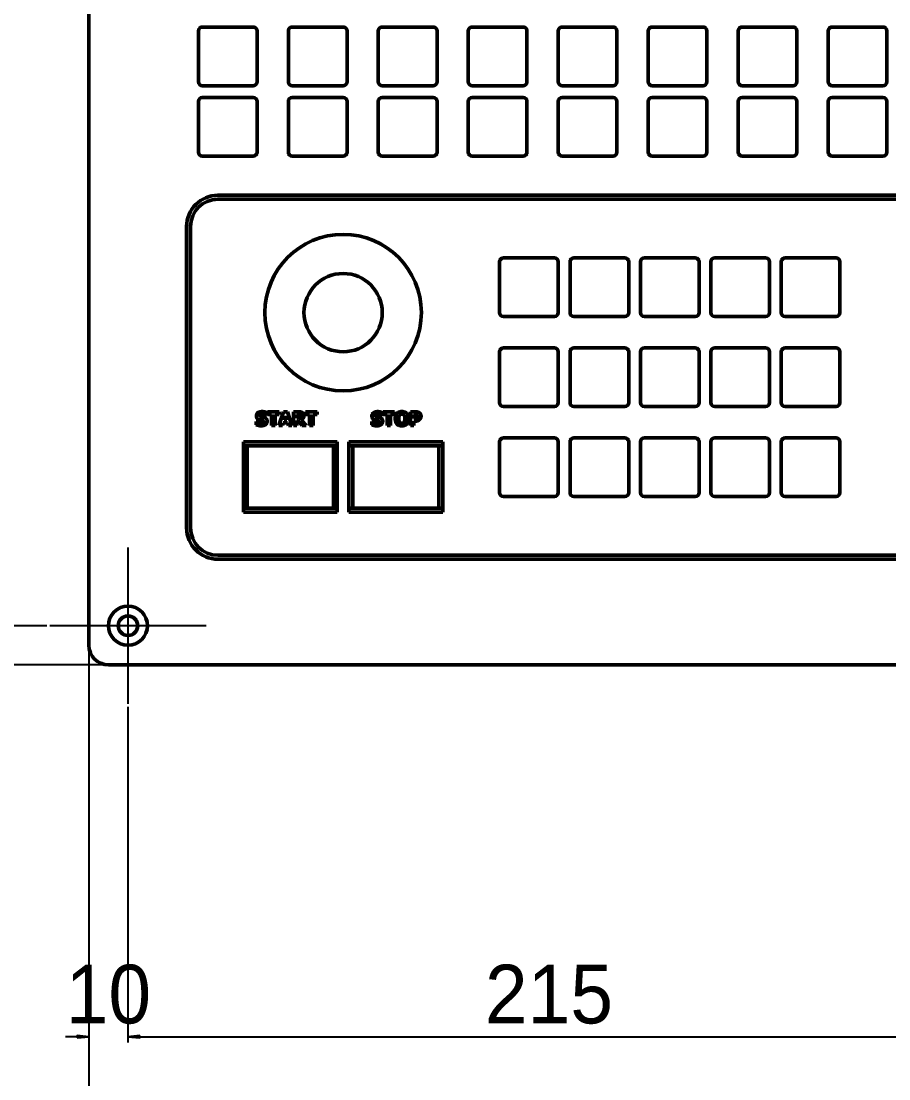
# Model space of a CAD drawing. Header units: millimetres. Extents: x 4735 to 8066, y 756 to 2595.
# Drawn here: x 4987.5 to 5209.3, y 1416.3 to 1686.6 of the extents above; entities that cross this region are included whole.
import ezdxf

# ---------------------------------------------------------------- set-up
doc = ezdxf.new("R2010")
doc.units = ezdxf.units.MM
doc.header["$LTSCALE"] = 1.8
for name, color, linetype, lineweight in [('외형선(ISO)', 7, 'Continuous', 50), ('중심 표식(ISO)', 7, 'Continuous', 25), ('치수(ISO)', 7, 'Continuous', 25)]:
    doc.layers.add(name, color=color, linetype=linetype, lineweight=lineweight)
doc.styles.add('레이블 문자 (JIS)', font='')
doc.styles.get('레이블 문자 (JIS)').set_extended_font_data('Gulim')
doc.dimstyles.new('복사 대상기본값 (JIS)', dxfattribs={"dimscale": 1.5, "dimtxt": 3, "dimasz": 2, "dimexe": 1, "dimexo": 0.5, "dimgap": 0.8, "dimtad": 1, "dimdsep": 46, "dimtxsty": '레이블 문자 (JIS)', "dimblk": 'Filled-1', "dimcen": 0.09, "dimdle": 10, "dimclrd": 256, "dimclre": 256, "dimclrt": 256, "dimazin": 2, "dimtfac": 0.666667, "dimtmove": 0, "dimatfit": 3, "dimldrblk": 'OPEN', "dimfxl": 1, "dimtolj": 1, "dimtzin": 0, "dimlwd": -1, "dimlwe": -1, "dimarcsym": 0})

# ---------------------------------------------------------------- blocks, each defined once
blk = doc.blocks.new('Filled-1')
at = {"color": 0}
for p, q in [((0, 0), (-1, 0.1)), ((-1, 0.1), (-1, -0.1)), ((-1, 0), (0, 0)), ((-1, -0.1), (0, 0))]:
    blk.add_line(p, q, dxfattribs=at)
at = {"color": 0, "flags": 128}
blk.add_lwpolyline([(-1, -0.1), (0, 0), (-1, 0.1), (-1, -0.1)], dxfattribs=at)
at = {"color": 0}
blk.add_solid([(-1, -0.1), (0, 0), (-1, 0.1), (-1, -0.1)], dxfattribs=at)
blk = doc.blocks.new('*D643')
at = {"layer": 'Defpoints', "color": 0}
for p in [(5004.83, 1527.09), (5454.83, 1527.09), (5454.83, 1391.02)]:
    blk.add_point(p, dxfattribs=at)
at = {"layer": '치수(ISO)'}
for p, q in [((5004.83, 1526.34), (5004.83, 1389.52)), ((5454.83, 1526.34), (5454.83, 1389.52)), ((5007.83, 1391.02), (5451.83, 1391.02))]:
    blk.add_line(p, q, dxfattribs=at)
at = {"layer": '치수(ISO)', "linetype": 'ByBlock', "xscale": 3, "yscale": 3, "zscale": 3, "rotation": 180}
blk.add_blockref('Filled-1', (5004.83, 1391.02), dxfattribs=at)
at = {"layer": '치수(ISO)', "linetype": 'ByBlock', "xscale": 3, "yscale": 3, "zscale": 3}
blk.add_blockref('Filled-1', (5454.83, 1391.02), dxfattribs=at)
at = {"layer": '치수(ISO)', "insert": (5229.89, 1409.42), "char_height": 15, "attachment_point": 2, "style": '레이블 문자 (JIS)'}
blk.add_mtext('\\A1;450', dxfattribs=at)
blk = doc.blocks.new('_Open')
at = {"color": 0, "linetype": 'ByBlock', "lineweight": -2}
for p, q in [((-1, 0.167), (0, 0)), ((-1, -0.167), (0, 0)), ((0, 0), (-1, 0))]:
    blk.add_line(p, q, dxfattribs=at)
blk = doc.blocks.new('*D644')
at = {"layer": 'Defpoints', "color": 0}
for p in [(4872.49, 1922.09), (5009.83, 1922.09), (5009.83, 1522.09)]:
    blk.add_point(p, dxfattribs=at)
at = {"layer": '치수(ISO)'}
for p, q in [((5009.08, 1922.09), (4870.99, 1922.09)), ((4872.49, 1525.09), (4872.49, 1919.09)), ((5009.08, 1522.09), (4870.99, 1522.09))]:
    blk.add_line(p, q, dxfattribs=at)
at = {"layer": '치수(ISO)', "linetype": 'ByBlock', "xscale": 3, "yscale": 3, "zscale": 3}
for p, rotation in [((4872.49, 1922.09), 90), ((4872.49, 1522.09), 270)]:
    blk.add_blockref('Filled-1', p, dxfattribs=dict(at, rotation=rotation))
at = {"layer": '치수(ISO)', "insert": (4854.09, 1722.03), "char_height": 15, "attachment_point": 2, "rotation": 90, "style": '레이블 문자 (JIS)'}
blk.add_mtext('\\A1;400', dxfattribs=at)
blk = doc.blocks.new('*D648')
at = {"layer": 'Defpoints', "color": 0}
for p in [(5004.83, 1527.09), (5014.83, 1512.09), (5014.83, 1427.02)]:
    blk.add_point(p, dxfattribs=at)
at = {"layer": '치수(ISO)'}
for p, q in [((5004.83, 1526.34), (5004.83, 1425.52)), ((5014.83, 1511.34), (5014.83, 1425.52)), ((5001.83, 1427.02), (4998.83, 1427.02)), ((5017.83, 1427.02), (5020.83, 1427.02))]:
    blk.add_line(p, q, dxfattribs=at)
at = {"layer": '치수(ISO)', "linetype": 'ByBlock', "xscale": 3, "yscale": 3, "zscale": 3}
blk.add_blockref('Filled-1', (5004.83, 1427.02), dxfattribs=at)
at = {"layer": '치수(ISO)', "linetype": 'ByBlock', "xscale": 3, "yscale": 3, "zscale": 3, "rotation": 180}
blk.add_blockref('Filled-1', (5014.83, 1427.02), dxfattribs=at)
at = {"layer": '치수(ISO)', "insert": (5009.83, 1445.44), "char_height": 15, "attachment_point": 2, "style": '레이블 문자 (JIS)'}
blk.add_mtext('\\A1;10', dxfattribs=at)
blk = doc.blocks.new('*D649')
at = {"layer": 'Defpoints', "color": 0}
for p in [(5014.83, 1512.09), (5229.83, 1512.09), (5229.83, 1427.02)]:
    blk.add_point(p, dxfattribs=at)
at = {"layer": '치수(ISO)'}
for p, q in [((5014.83, 1511.34), (5014.83, 1425.52)), ((5229.83, 1511.34), (5229.83, 1425.52)), ((5017.83, 1427.02), (5226.83, 1427.02))]:
    blk.add_line(p, q, dxfattribs=at)
at = {"layer": '치수(ISO)', "linetype": 'ByBlock', "xscale": 3, "yscale": 3, "zscale": 3, "rotation": 180}
blk.add_blockref('Filled-1', (5014.83, 1427.02), dxfattribs=at)
at = {"layer": '치수(ISO)', "linetype": 'ByBlock', "xscale": 3, "yscale": 3, "zscale": 3}
blk.add_blockref('Filled-1', (5229.83, 1427.02), dxfattribs=at)
at = {"layer": '치수(ISO)', "insert": (5122.45, 1445.44), "char_height": 15, "attachment_point": 2, "style": '레이블 문자 (JIS)'}
blk.add_mtext('\\A1;215', dxfattribs=at)
blk = doc.blocks.new('*D651')
at = {"layer": 'Defpoints', "color": 0}
for p in [(4908.49, 1532.09), (4994.83, 1532.09), (5009.83, 1522.09)]:
    blk.add_point(p, dxfattribs=at)
at = {"layer": '치수(ISO)'}
for p, q in [((4908.49, 1535.09), (4908.49, 1538.09)), ((4994.08, 1532.09), (4906.99, 1532.09)), ((5009.08, 1522.09), (4906.99, 1522.09)), ((4908.49, 1519.09), (4908.49, 1516.09))]:
    blk.add_line(p, q, dxfattribs=at)
at = {"layer": '치수(ISO)', "linetype": 'ByBlock', "xscale": 3, "yscale": 3, "zscale": 3}
for p, rotation in [((4908.49, 1532.09), 270), ((4908.49, 1522.09), 90)]:
    blk.add_blockref('Filled-1', p, dxfattribs=dict(at, rotation=rotation))
at = {"layer": '치수(ISO)', "insert": (4890.07, 1527.09), "char_height": 15, "attachment_point": 2, "rotation": 90, "style": '레이블 문자 (JIS)'}
blk.add_mtext('\\A1;10', dxfattribs=at)
blk = doc.blocks.new('*D652')
at = {"layer": 'Defpoints', "color": 0}
for p in [(4908.49, 1722.09), (4994.83, 1722.09), (4994.83, 1532.09)]:
    blk.add_point(p, dxfattribs=at)
at = {"layer": '치수(ISO)'}
for p, q in [((4994.08, 1722.09), (4906.99, 1722.09)), ((4908.49, 1535.09), (4908.49, 1719.09)), ((4994.08, 1532.09), (4906.99, 1532.09))]:
    blk.add_line(p, q, dxfattribs=at)
at = {"layer": '치수(ISO)', "linetype": 'ByBlock', "xscale": 3, "yscale": 3, "zscale": 3}
for p, rotation in [((4908.49, 1722.09), 90), ((4908.49, 1532.09), 270)]:
    blk.add_blockref('Filled-1', p, dxfattribs=dict(at, rotation=rotation))
at = {"layer": '치수(ISO)', "insert": (4890.07, 1627.21), "char_height": 15, "attachment_point": 2, "rotation": 90, "style": '레이블 문자 (JIS)'}
blk.add_mtext('\\A1;190', dxfattribs=at)

msp = doc.modelspace()

# ---------------------------------------------------------------- linework, layer by layer
at = {"layer": '외형선(ISO)'}
for p, q in [((5004.825, 1527.087), (5004.825, 1917.087)), ((5032.825, 1671.087), (5032.825, 1684.087)), ((5033.825, 1685.087), (5046.825, 1685.087)), ((5047.825, 1684.087), (5047.825, 1671.087)), ((5055.825, 1671.087), (5055.825, 1684.087)), ((5056.825, 1685.087), (5069.825, 1685.087)), ((5070.825, 1684.087), (5070.825, 1671.087)), ((5078.825, 1671.087), (5078.825, 1684.087)), ((5079.825, 1685.087), (5092.825, 1685.087)), ((5093.825, 1684.087), (5093.825, 1671.087)), ((5101.825, 1671.087), (5101.825, 1684.087)), ((5102.825, 1685.087), (5115.825, 1685.087)), ((5116.825, 1684.087), (5116.825, 1671.087)), ((5124.825, 1671.087), (5124.825, 1684.087)), ((5125.825, 1685.087), (5138.825, 1685.087)), ((5139.825, 1684.087), (5139.825, 1671.087)), ((5147.825, 1671.087), (5147.825, 1684.087)), ((5148.825, 1685.087), (5161.825, 1685.087)), ((5162.825, 1684.087), (5162.825, 1671.087)), ((5170.825, 1671.087), (5170.825, 1684.087)), ((5171.825, 1685.087), (5184.825, 1685.087)), ((5185.825, 1684.087), (5185.825, 1671.087)), ((5193.825, 1671.087), (5193.825, 1684.087)), ((5194.825, 1685.087), (5207.825, 1685.087)), ((5208.825, 1684.087), (5208.825, 1671.087)), ((5046.825, 1670.087), (5033.825, 1670.087)), ((5069.825, 1670.087), (5056.825, 1670.087)), ((5092.825, 1670.087), (5079.825, 1670.087)), ((5115.825, 1670.087), (5102.825, 1670.087)), ((5138.825, 1670.087), (5125.825, 1670.087)), ((5161.825, 1670.087), (5148.825, 1670.087)), ((5184.825, 1670.087), (5171.825, 1670.087)), ((5207.825, 1670.087), (5194.825, 1670.087)), ((5032.825, 1653.087), (5032.825, 1666.087)), ((5033.825, 1667.087), (5046.825, 1667.087)), ((5047.825, 1666.087), (5047.825, 1653.087)), ((5055.825, 1653.087), (5055.825, 1666.087)), ((5056.825, 1667.087), (5069.825, 1667.087)), ((5070.825, 1666.087), (5070.825, 1653.087)), ((5078.825, 1653.087), (5078.825, 1666.087)), ((5079.825, 1667.087), (5092.825, 1667.087)), ((5093.825, 1666.087), (5093.825, 1653.087)), ((5101.825, 1653.087), (5101.825, 1666.087)), ((5102.825, 1667.087), (5115.825, 1667.087)), ((5116.825, 1666.087), (5116.825, 1653.087)), ((5124.825, 1653.087), (5124.825, 1666.087)), ((5125.825, 1667.087), (5138.825, 1667.087)), ((5139.825, 1666.087), (5139.825, 1653.087)), ((5147.825, 1653.087), (5147.825, 1666.087)), ((5148.825, 1667.087), (5161.825, 1667.087)), ((5162.825, 1666.087), (5162.825, 1653.087)), ((5170.825, 1653.087), (5170.825, 1666.087)), ((5171.825, 1667.087), (5184.825, 1667.087)), ((5185.825, 1666.087), (5185.825, 1653.087)), ((5193.825, 1653.087), (5193.825, 1666.087)), ((5194.825, 1667.087), (5207.825, 1667.087)), ((5208.825, 1666.087), (5208.825, 1653.087)), ((5046.825, 1652.087), (5033.825, 1652.087)), ((5069.825, 1652.087), (5056.825, 1652.087)), ((5092.825, 1652.087), (5079.825, 1652.087)), ((5115.825, 1652.087), (5102.825, 1652.087)), ((5138.825, 1652.087), (5125.825, 1652.087)), ((5161.825, 1652.087), (5148.825, 1652.087)), ((5184.825, 1652.087), (5171.825, 1652.087)), ((5207.825, 1652.087), (5194.825, 1652.087)), ((5037.825, 1642.087), (5421.825, 1642.087)), ((5421.825, 1641.087), (5037.825, 1641.087)), ((5029.825, 1557.087), (5029.825, 1634.087)), ((5030.825, 1634.087), (5030.825, 1557.087)), ((5109.825, 1612.087), (5109.825, 1625.087)), ((5110.825, 1626.087), (5123.825, 1626.087)), ((5124.825, 1625.087), (5124.825, 1612.087)), ((5127.825, 1612.087), (5127.825, 1625.087)), ((5128.825, 1626.087), (5141.825, 1626.087)), ((5142.825, 1625.087), (5142.825, 1612.087)), ((5145.825, 1612.087), (5145.825, 1625.087)), ((5146.825, 1626.087), (5159.825, 1626.087)), ((5160.825, 1625.087), (5160.825, 1612.087)), ((5163.825, 1612.087), (5163.825, 1625.087)), ((5164.825, 1626.087), (5177.825, 1626.087)), ((5178.825, 1625.087), (5178.825, 1612.087)), ((5181.825, 1612.087), (5181.825, 1625.087)), ((5182.825, 1626.087), (5195.825, 1626.087)), ((5196.825, 1625.087), (5196.825, 1612.087)), ((5123.825, 1611.087), (5110.825, 1611.087)), ((5141.825, 1611.087), (5128.825, 1611.087)), ((5159.825, 1611.087), (5146.825, 1611.087)), ((5177.825, 1611.087), (5164.825, 1611.087)), ((5195.825, 1611.087), (5182.825, 1611.087)), ((5110.825, 1603.087), (5123.825, 1603.087)), ((5128.825, 1603.087), (5141.825, 1603.087)), ((5146.825, 1603.087), (5159.825, 1603.087)), ((5164.825, 1603.087), (5177.825, 1603.087)), ((5182.825, 1603.087), (5195.825, 1603.087)), ((5109.825, 1589.087), (5109.825, 1602.087)), ((5124.825, 1602.087), (5124.825, 1589.087)), ((5127.825, 1589.087), (5127.825, 1602.087)), ((5142.825, 1602.087), (5142.825, 1589.087)), ((5145.825, 1589.087), (5145.825, 1602.087)), ((5160.825, 1602.087), (5160.825, 1589.087)), ((5163.825, 1589.087), (5163.825, 1602.087)), ((5178.825, 1602.087), (5178.825, 1589.087)), ((5181.825, 1589.087), (5181.825, 1602.087)), ((5196.825, 1602.087), (5196.825, 1589.087)), ((5123.825, 1588.087), (5110.825, 1588.087)), ((5141.825, 1588.087), (5128.825, 1588.087)), ((5159.825, 1588.087), (5146.825, 1588.087)), ((5177.825, 1588.087), (5164.825, 1588.087)), ((5195.825, 1588.087), (5182.825, 1588.087)), ((5047.624, 1584.282), (5047.703, 1584.282)), ((5047.624, 1583.448), (5047.624, 1584.282)), ((5050.273, 1585.768), (5050.196, 1585.768)), ((5050.273, 1586.568), (5050.273, 1585.768)), ((5050.5, 1586.741), (5053.449, 1586.741)), ((5050.5, 1586.074), (5050.5, 1586.741)), ((5051.535, 1586.074), (5050.5, 1586.074)), ((5051.535, 1583.241), (5051.535, 1586.074)), ((5052.414, 1586.074), (5052.414, 1583.241)), ((5053.449, 1586.074), (5052.414, 1586.074)), ((5053.432, 1583.241), (5054.615, 1586.741)), ((5053.449, 1586.741), (5053.449, 1586.074)), ((5054.615, 1586.741), (5055.574, 1586.741)), ((5055.083, 1585.748), (5054.723, 1584.591)), ((5054.723, 1584.591), (5055.44, 1584.591)), ((5055.44, 1584.591), (5055.083, 1585.748)), ((5055.574, 1586.741), (5056.756, 1583.241)), ((5057.105, 1586.741), (5058.512, 1586.741)), ((5057.105, 1583.241), (5057.105, 1586.741)), ((5058.274, 1586.097), (5057.979, 1586.097)), ((5057.979, 1586.097), (5057.979, 1585.155)), ((5057.979, 1585.155), (5058.231, 1585.155)), ((5057.979, 1584.526), (5057.979, 1583.241)), ((5058.297, 1584.526), (5057.979, 1584.526)), ((5059.269, 1583.241), (5058.297, 1584.526)), ((5059.162, 1584.73), (5060.339, 1583.241)), ((5060.237, 1586.741), (5063.186, 1586.741)), ((5060.237, 1586.074), (5060.237, 1586.741)), ((5061.272, 1586.074), (5060.237, 1586.074)), ((5061.272, 1583.241), (5061.272, 1586.074)), ((5062.151, 1586.074), (5062.151, 1583.241)), ((5063.186, 1586.074), (5062.151, 1586.074)), ((5063.186, 1586.741), (5063.186, 1586.074)), ((5077.157, 1584.271), (5077.236, 1584.271)), ((5077.157, 1583.437), (5077.157, 1584.271)), ((5079.806, 1585.757), (5079.729, 1585.757)), ((5079.806, 1586.557), (5079.806, 1585.757)), ((5080.033, 1586.73), (5082.982, 1586.73)), ((5080.033, 1586.063), (5080.033, 1586.73)), ((5081.068, 1586.063), (5080.033, 1586.063)), ((5081.068, 1583.23), (5081.068, 1586.063)), ((5081.947, 1586.063), (5081.947, 1583.23)), ((5082.982, 1586.063), (5081.947, 1586.063)), ((5082.982, 1586.73), (5082.982, 1586.063)), ((5087.05, 1586.73), (5088.408, 1586.73)), ((5087.05, 1583.23), (5087.05, 1586.73)), ((5088.054, 1586.077), (5087.929, 1586.077)), ((5087.929, 1586.077), (5087.929, 1585.028)), ((5087.929, 1585.028), (5087.991, 1585.028)), ((5087.929, 1584.375), (5087.929, 1583.23)), ((5088.388, 1584.375), (5087.929, 1584.375)), ((5052.414, 1583.241), (5051.535, 1583.241)), ((5054.312, 1583.241), (5053.432, 1583.241)), ((5054.533, 1583.956), (5054.312, 1583.241)), ((5055.633, 1583.956), (5054.533, 1583.956)), ((5055.852, 1583.241), (5055.633, 1583.956)), ((5056.756, 1583.241), (5055.852, 1583.241)), ((5057.979, 1583.241), (5057.105, 1583.241)), ((5060.339, 1583.241), (5059.269, 1583.241)), ((5062.151, 1583.241), (5061.272, 1583.241)), ((5081.947, 1583.23), (5081.068, 1583.23)), ((5087.929, 1583.23), (5087.05, 1583.23)), ((5044.325, 1579.087), (5068.325, 1579.087)), ((5044.325, 1578.087), (5044.325, 1579.087)), ((5068.325, 1579.087), (5068.325, 1578.087)), ((5071.325, 1579.087), (5095.325, 1579.087)), ((5071.325, 1578.087), (5071.325, 1579.087)), ((5095.325, 1579.087), (5095.325, 1578.087)), ((5109.825, 1566.087), (5109.825, 1579.087)), ((5110.825, 1580.087), (5123.825, 1580.087)), ((5124.825, 1579.087), (5124.825, 1566.087)), ((5127.825, 1566.087), (5127.825, 1579.087)), ((5128.825, 1580.087), (5141.825, 1580.087)), ((5142.825, 1579.087), (5142.825, 1566.087)), ((5145.825, 1566.087), (5145.825, 1579.087)), ((5146.825, 1580.087), (5159.825, 1580.087)), ((5160.825, 1579.087), (5160.825, 1566.087)), ((5163.825, 1566.087), (5163.825, 1579.087)), ((5164.825, 1580.087), (5177.825, 1580.087)), ((5178.825, 1579.087), (5178.825, 1566.087)), ((5181.825, 1566.087), (5181.825, 1579.087)), ((5182.825, 1580.087), (5195.825, 1580.087)), ((5196.825, 1579.087), (5196.825, 1566.087)), ((5045.325, 1578.087), (5044.325, 1578.087)), ((5044.325, 1562.087), (5044.325, 1578.087)), ((5045.325, 1578.087), (5067.325, 1578.087)), ((5045.325, 1562.087), (5045.325, 1578.087)), ((5068.325, 1578.087), (5067.325, 1578.087)), ((5067.325, 1578.087), (5067.325, 1562.087)), ((5068.325, 1578.087), (5068.325, 1562.087)), ((5072.325, 1578.087), (5071.325, 1578.087)), ((5071.325, 1562.087), (5071.325, 1578.087)), ((5072.325, 1562.087), (5072.325, 1578.087)), ((5072.325, 1578.087), (5094.325, 1578.087)), ((5095.325, 1578.087), (5094.325, 1578.087)), ((5094.325, 1578.087), (5094.325, 1562.087)), ((5095.325, 1578.087), (5095.325, 1562.087)), ((5123.825, 1565.087), (5110.825, 1565.087)), ((5141.825, 1565.087), (5128.825, 1565.087)), ((5159.825, 1565.087), (5146.825, 1565.087)), ((5177.825, 1565.087), (5164.825, 1565.087)), ((5195.825, 1565.087), (5182.825, 1565.087)), ((5044.325, 1562.087), (5045.325, 1562.087)), ((5044.325, 1561.087), (5044.325, 1562.087)), ((5068.325, 1561.087), (5044.325, 1561.087)), ((5067.325, 1562.087), (5045.325, 1562.087)), ((5067.325, 1562.087), (5068.325, 1562.087)), ((5068.325, 1562.087), (5068.325, 1561.087)), ((5071.325, 1562.087), (5072.325, 1562.087)), ((5071.325, 1561.087), (5071.325, 1562.087)), ((5095.325, 1561.087), (5071.325, 1561.087)), ((5094.325, 1562.087), (5072.325, 1562.087)), ((5094.325, 1562.087), (5095.325, 1562.087)), ((5095.325, 1562.087), (5095.325, 1561.087)), ((5037.825, 1550.087), (5421.825, 1550.087)), ((5421.825, 1549.087), (5037.825, 1549.087)), ((5449.825, 1522.087), (5009.825, 1522.087))]:
    msp.add_line(p, q, dxfattribs=at)
for centre, radius in [((5069.825, 1612.087), 20), ((5069.825, 1612.087), 10), ((5014.825, 1532.087), 5), ((5014.825, 1532.087), 2.5)]:
    msp.add_circle(centre, radius, dxfattribs=at)
for centre, radius, start, end in [((5033.825, 1684.087), 1, 90, 180), ((5046.825, 1684.087), 1, 0, 90), ((5056.825, 1684.087), 1, 90, 180), ((5069.825, 1684.087), 1, 0, 90), ((5079.825, 1684.087), 1, 90, 180), ((5092.825, 1684.087), 1, 0, 90), ((5102.825, 1684.087), 1, 90, 180), ((5115.825, 1684.087), 1, 0, 90), ((5125.825, 1684.087), 1, 90, 180), ((5138.825, 1684.087), 1, 0, 90), ((5148.825, 1684.087), 1, 90, 180), ((5161.825, 1684.087), 1, 0, 90), ((5171.825, 1684.087), 1, 90, 180), ((5184.825, 1684.087), 1, 0, 90), ((5194.825, 1684.087), 1, 90, 180), ((5207.825, 1684.087), 1, 0, 90), ((5033.825, 1671.087), 1, 180, 270), ((5046.825, 1671.087), 1, 270, 0), ((5056.825, 1671.087), 1, 180, 270), ((5069.825, 1671.087), 1, 270, 0), ((5079.825, 1671.087), 1, 180, 270), ((5092.825, 1671.087), 1, 270, 0), ((5102.825, 1671.087), 1, 180, 270), ((5115.825, 1671.087), 1, 270, 0), ((5125.825, 1671.087), 1, 180, 270), ((5138.825, 1671.087), 1, 270, 0), ((5148.825, 1671.087), 1, 180, 270), ((5161.825, 1671.087), 1, 270, 0), ((5171.825, 1671.087), 1, 180, 270), ((5184.825, 1671.087), 1, 270, 0), ((5194.825, 1671.087), 1, 180, 270), ((5207.825, 1671.087), 1, 270, 0), ((5033.825, 1666.087), 1, 90, 180), ((5046.825, 1666.087), 1, 0, 90), ((5056.825, 1666.087), 1, 90, 180), ((5069.825, 1666.087), 1, 0, 90), ((5079.825, 1666.087), 1, 90, 180), ((5092.825, 1666.087), 1, 0, 90), ((5102.825, 1666.087), 1, 90, 180), ((5115.825, 1666.087), 1, 0, 90), ((5125.825, 1666.087), 1, 90, 180), ((5138.825, 1666.087), 1, 0, 90), ((5148.825, 1666.087), 1, 90, 180), ((5161.825, 1666.087), 1, 0, 90), ((5171.825, 1666.087), 1, 90, 180), ((5184.825, 1666.087), 1, 0, 90), ((5194.825, 1666.087), 1, 90, 180), ((5207.825, 1666.087), 1, 0, 90), ((5033.825, 1653.087), 1, 180, 270), ((5046.825, 1653.087), 1, 270, 0), ((5056.825, 1653.087), 1, 180, 270), ((5069.825, 1653.087), 1, 270, 0), ((5079.825, 1653.087), 1, 180, 270), ((5092.825, 1653.087), 1, 270, 0), ((5102.825, 1653.087), 1, 180, 270), ((5115.825, 1653.087), 1, 270, 0), ((5125.825, 1653.087), 1, 180, 270), ((5138.825, 1653.087), 1, 270, 0), ((5148.825, 1653.087), 1, 180, 270), ((5161.825, 1653.087), 1, 270, 0), ((5171.825, 1653.087), 1, 180, 270), ((5184.825, 1653.087), 1, 270, 0), ((5194.825, 1653.087), 1, 180, 270), ((5207.825, 1653.087), 1, 270, 0), ((5037.825, 1634.087), 8, 90, 180), ((5037.825, 1634.087), 7, 90, 180), ((5110.825, 1625.087), 1, 90, 180), ((5123.825, 1625.087), 1, 0, 90), ((5128.825, 1625.087), 1, 90, 180), ((5141.825, 1625.087), 1, 0, 90), ((5146.825, 1625.087), 1, 90, 180), ((5159.825, 1625.087), 1, 0, 90), ((5164.825, 1625.087), 1, 90, 180), ((5177.825, 1625.087), 1, 0, 90), ((5182.825, 1625.087), 1, 90, 180), ((5195.825, 1625.087), 1, 0, 90), ((5110.825, 1612.087), 1, 180, 270), ((5123.825, 1612.087), 1, 270, 0), ((5128.825, 1612.087), 1, 180, 270), ((5141.825, 1612.087), 1, 270, 0), ((5146.825, 1612.087), 1, 180, 270), ((5159.825, 1612.087), 1, 270, 0), ((5164.825, 1612.087), 1, 180, 270), ((5177.825, 1612.087), 1, 270, 0), ((5182.825, 1612.087), 1, 180, 270), ((5195.825, 1612.087), 1, 270, 0), ((5110.825, 1602.087), 1, 90, 180), ((5123.825, 1602.087), 1, 0, 90), ((5128.825, 1602.087), 1, 90, 180), ((5141.825, 1602.087), 1, 0, 90), ((5146.825, 1602.087), 1, 90, 180), ((5159.825, 1602.087), 1, 0, 90), ((5164.825, 1602.087), 1, 90, 180), ((5177.825, 1602.087), 1, 0, 90), ((5182.825, 1602.087), 1, 90, 180), ((5195.825, 1602.087), 1, 0, 90), ((5110.825, 1589.087), 1, 180, 270), ((5123.825, 1589.087), 1, 270, 0), ((5128.825, 1589.087), 1, 180, 270), ((5141.825, 1589.087), 1, 270, 0), ((5146.825, 1589.087), 1, 180, 270), ((5159.825, 1589.087), 1, 270, 0), ((5164.825, 1589.087), 1, 180, 270), ((5177.825, 1589.087), 1, 270, 0), ((5182.825, 1589.087), 1, 180, 270), ((5195.825, 1589.087), 1, 270, 0), ((5110.825, 1579.087), 1, 90, 180), ((5123.825, 1579.087), 1, 0, 90), ((5128.825, 1579.087), 1, 90, 180), ((5141.825, 1579.087), 1, 0, 90), ((5146.825, 1579.087), 1, 90, 180), ((5159.825, 1579.087), 1, 0, 90), ((5164.825, 1579.087), 1, 90, 180), ((5177.825, 1579.087), 1, 0, 90), ((5182.825, 1579.087), 1, 90, 180), ((5195.825, 1579.087), 1, 0, 90), ((5110.825, 1566.087), 1, 180, 270), ((5123.825, 1566.087), 1, 270, 0), ((5128.825, 1566.087), 1, 180, 270), ((5141.825, 1566.087), 1, 270, 0), ((5146.825, 1566.087), 1, 180, 270), ((5159.825, 1566.087), 1, 270, 0), ((5164.825, 1566.087), 1, 180, 270), ((5177.825, 1566.087), 1, 270, 0), ((5182.825, 1566.087), 1, 180, 270), ((5195.825, 1566.087), 1, 270, 0), ((5037.825, 1557.087), 8, 180, 270), ((5037.825, 1557.087), 7, 180, 270), ((5009.825, 1527.087), 5, 180, 270)]:
    msp.add_arc(centre, radius, start, end, dxfattribs=at)
for points in [[(5047.643, 1585.703), (5047.643, 1586.194), (5048.474, 1586.803), (5049.098, 1586.803)], [(5049.098, 1586.803), (5049.41, 1586.803), (5050.029, 1586.676), (5050.273, 1586.568)], [(5077.176, 1585.691), (5077.176, 1586.182), (5078.007, 1586.792), (5078.631, 1586.792)], [(5078.631, 1586.792), (5078.943, 1586.792), (5079.562, 1586.664), (5079.806, 1586.557)], [(5083.138, 1584.98), (5083.138, 1585.822), (5084.04, 1586.803), (5084.832, 1586.803)], [(5084.832, 1586.803), (5085.62, 1586.803), (5086.528, 1585.828), (5086.528, 1584.98)], [(5048.401, 1584.713), (5047.995, 1584.855), (5047.643, 1585.34), (5047.643, 1585.703)], [(5047.703, 1584.282), (5047.967, 1584.058), (5048.599, 1583.817), (5048.897, 1583.817)], [(5049.164, 1584.52), (5048.985, 1584.568), (5048.579, 1584.651), (5048.401, 1584.713)], [(5048.744, 1586.086), (5048.662, 1586.049), (5048.543, 1585.901), (5048.543, 1585.811)], [(5048.543, 1585.811), (5048.543, 1585.674), (5048.733, 1585.518), (5049.005, 1585.456)], [(5049.144, 1586.165), (5049.028, 1586.165), (5048.846, 1586.131), (5048.744, 1586.086)], [(5050.412, 1584.336), (5050.412, 1583.814), (5049.592, 1583.179), (5048.894, 1583.179)], [(5049.005, 1585.456), (5049.181, 1585.416), (5049.507, 1585.34), (5049.694, 1585.275)], [(5050.196, 1585.768), (5050, 1585.935), (5049.439, 1586.165), (5049.144, 1586.165)], [(5049.513, 1584.185), (5049.513, 1584.319), (5049.305, 1584.483), (5049.164, 1584.52)], [(5049.294, 1583.885), (5049.385, 1583.924), (5049.513, 1584.069), (5049.513, 1584.185)], [(5049.694, 1585.275), (5050.057, 1585.141), (5050.412, 1584.699), (5050.412, 1584.336)], [(5058.231, 1585.155), (5058.413, 1585.155), (5058.671, 1585.201), (5058.759, 1585.272)], [(5058.708, 1586.043), (5058.626, 1586.077), (5058.424, 1586.097), (5058.274, 1586.097)], [(5058.512, 1586.741), (5058.804, 1586.741), (5059.235, 1586.667), (5059.42, 1586.554)], [(5058.926, 1585.669), (5058.926, 1585.802), (5058.824, 1585.992), (5058.708, 1586.043)], [(5058.759, 1585.272), (5058.844, 1585.34), (5058.926, 1585.521), (5058.926, 1585.669)], [(5059.828, 1585.779), (5059.828, 1585.379), (5059.465, 1584.877), (5059.162, 1584.73)], [(5059.42, 1586.554), (5059.607, 1586.435), (5059.828, 1586.063), (5059.828, 1585.779)], [(5077.934, 1584.702), (5077.528, 1584.843), (5077.176, 1585.328), (5077.176, 1585.691)], [(5077.236, 1584.271), (5077.5, 1584.046), (5078.132, 1583.805), (5078.43, 1583.805)], [(5078.697, 1584.509), (5078.518, 1584.557), (5078.112, 1584.639), (5077.934, 1584.702)], [(5078.277, 1586.074), (5078.195, 1586.038), (5078.076, 1585.89), (5078.076, 1585.799)], [(5078.076, 1585.799), (5078.076, 1585.663), (5078.266, 1585.507), (5078.538, 1585.445)], [(5078.677, 1586.154), (5078.561, 1586.154), (5078.379, 1586.12), (5078.277, 1586.074)], [(5079.945, 1584.324), (5079.945, 1583.803), (5079.125, 1583.167), (5078.427, 1583.167)], [(5078.538, 1585.445), (5078.714, 1585.405), (5079.04, 1585.328), (5079.227, 1585.263)], [(5079.729, 1585.757), (5079.533, 1585.924), (5078.972, 1586.154), (5078.677, 1586.154)], [(5079.046, 1584.174), (5079.046, 1584.307), (5078.839, 1584.472), (5078.697, 1584.509)], [(5078.827, 1583.873), (5078.918, 1583.913), (5079.046, 1584.058), (5079.046, 1584.174)], [(5079.227, 1585.263), (5079.59, 1585.13), (5079.945, 1584.687), (5079.945, 1584.324)], [(5084.832, 1583.156), (5084.04, 1583.156), (5083.138, 1584.14), (5083.138, 1584.98)], [(5084.287, 1585.879), (5084.179, 1585.743), (5084.046, 1585.292), (5084.046, 1584.98)], [(5084.046, 1584.98), (5084.046, 1584.656), (5084.174, 1584.231), (5084.284, 1584.086)], [(5084.284, 1584.086), (5084.395, 1583.941), (5084.681, 1583.817), (5084.834, 1583.817)], [(5084.834, 1586.142), (5084.673, 1586.142), (5084.409, 1586.026), (5084.287, 1585.879)], [(5086.528, 1584.98), (5086.528, 1584.129), (5085.62, 1583.156), (5084.832, 1583.156)], [(5085.382, 1585.873), (5085.271, 1586.018), (5084.988, 1586.142), (5084.834, 1586.142)], [(5084.834, 1583.817), (5084.99, 1583.817), (5085.28, 1583.95), (5085.385, 1584.092)], [(5085.62, 1584.98), (5085.62, 1585.294), (5085.492, 1585.734), (5085.382, 1585.873)], [(5085.385, 1584.092), (5085.498, 1584.245), (5085.62, 1584.651), (5085.62, 1584.98)], [(5087.991, 1585.028), (5088.113, 1585.028), (5088.334, 1585.033), (5088.417, 1585.048)], [(5088.601, 1586.006), (5088.476, 1586.06), (5088.249, 1586.077), (5088.054, 1586.077)], [(5089.01, 1584.492), (5088.879, 1584.438), (5088.576, 1584.375), (5088.388, 1584.375)], [(5088.408, 1586.73), (5088.709, 1586.73), (5089.148, 1586.619), (5089.327, 1586.5)], [(5088.417, 1585.048), (5088.488, 1585.059), (5088.644, 1585.127), (5088.686, 1585.17)], [(5088.839, 1585.604), (5088.839, 1585.754), (5088.698, 1585.967), (5088.601, 1586.006)], [(5088.686, 1585.17), (5088.777, 1585.255), (5088.839, 1585.445), (5088.839, 1585.604)], [(5089.441, 1584.792), (5089.353, 1584.699), (5089.137, 1584.546), (5089.01, 1584.492)], [(5089.327, 1586.5), (5089.526, 1586.367), (5089.741, 1585.93), (5089.741, 1585.626)], [(5089.741, 1585.626), (5089.741, 1585.382), (5089.585, 1584.94), (5089.441, 1584.792)], [(5048.894, 1583.179), (5048.491, 1583.179), (5047.884, 1583.335), (5047.624, 1583.448)], [(5048.897, 1583.817), (5048.974, 1583.817), (5049.22, 1583.851), (5049.294, 1583.885)], [(5078.427, 1583.167), (5078.025, 1583.167), (5077.418, 1583.323), (5077.157, 1583.437)], [(5078.43, 1583.805), (5078.507, 1583.805), (5078.753, 1583.839), (5078.827, 1583.873)]]:
    msp.add_open_spline(points, degree=2, dxfattribs=at)
at = {"layer": '중심 표식(ISO)'}
for p, q in [((5014.825, 1552.087), (5014.825, 1512.087)), ((5034.825, 1532.087), (4994.825, 1532.087))]:
    msp.add_line(p, q, dxfattribs=at)

# ---------------------------------------------------------------- dimensions: what is measured, and where the dimension line sits
at = {"layer": '치수(ISO)'}
for base, p1, p2, angle, picture, middle in [((4872.493, 1922.087), (5009.825, 1522.087), (5009.825, 1922.087), 90, '*D644', (4872.493, 1722.027)), ((4908.493, 1722.087), (4994.825, 1532.087), (4994.825, 1722.087), 90, '*D652', (4908.493, 1627.207)), ((4908.493, 1532.087), (5009.825, 1522.087), (4994.825, 1532.087), 90, '*D651', (4908.493, 1527.087)), ((5014.825, 1427.016), (5004.825, 1527.087), (5014.825, 1512.087), 180, '*D648', (5009.825, 1427.016)), ((5229.825, 1427.016), (5014.825, 1512.087), (5229.825, 1512.087), 180, '*D649', (5122.445, 1427.016))]:
    dim = msp.add_linear_dim(base=base, p1=p1, p2=p2, angle=angle, dimstyle='복사 대상기본값 (JIS)', override={"dimtxt": 10, "dimgap": 2, "dimtxsty": '레이블 문자 (JIS)', "dimtofl": 0, "dimatfit": 1, "dimldrblk": 'Open'}, dxfattribs=at)
    dim.commit()
    dim.dimension.update_dxf_attribs({"geometry": picture, "text_midpoint": middle, "dimtype": 160})
dim = msp.add_linear_dim(base=(5454.825, 1391.016), p1=(5004.825, 1527.087), p2=(5454.825, 1527.087), dimstyle='복사 대상기본값 (JIS)', override={"dimtxt": 10, "dimgap": 2, "dimtxsty": '레이블 문자 (JIS)', "dimtofl": 0, "dimatfit": 1, "dimldrblk": 'Open'}, dxfattribs=at)
dim.commit()
dim.dimension.update_dxf_attribs({"geometry": '*D643', "text_midpoint": (5229.885, 1391.016), "dimtype": 160})

doc.saveas('drawing.dxf')
